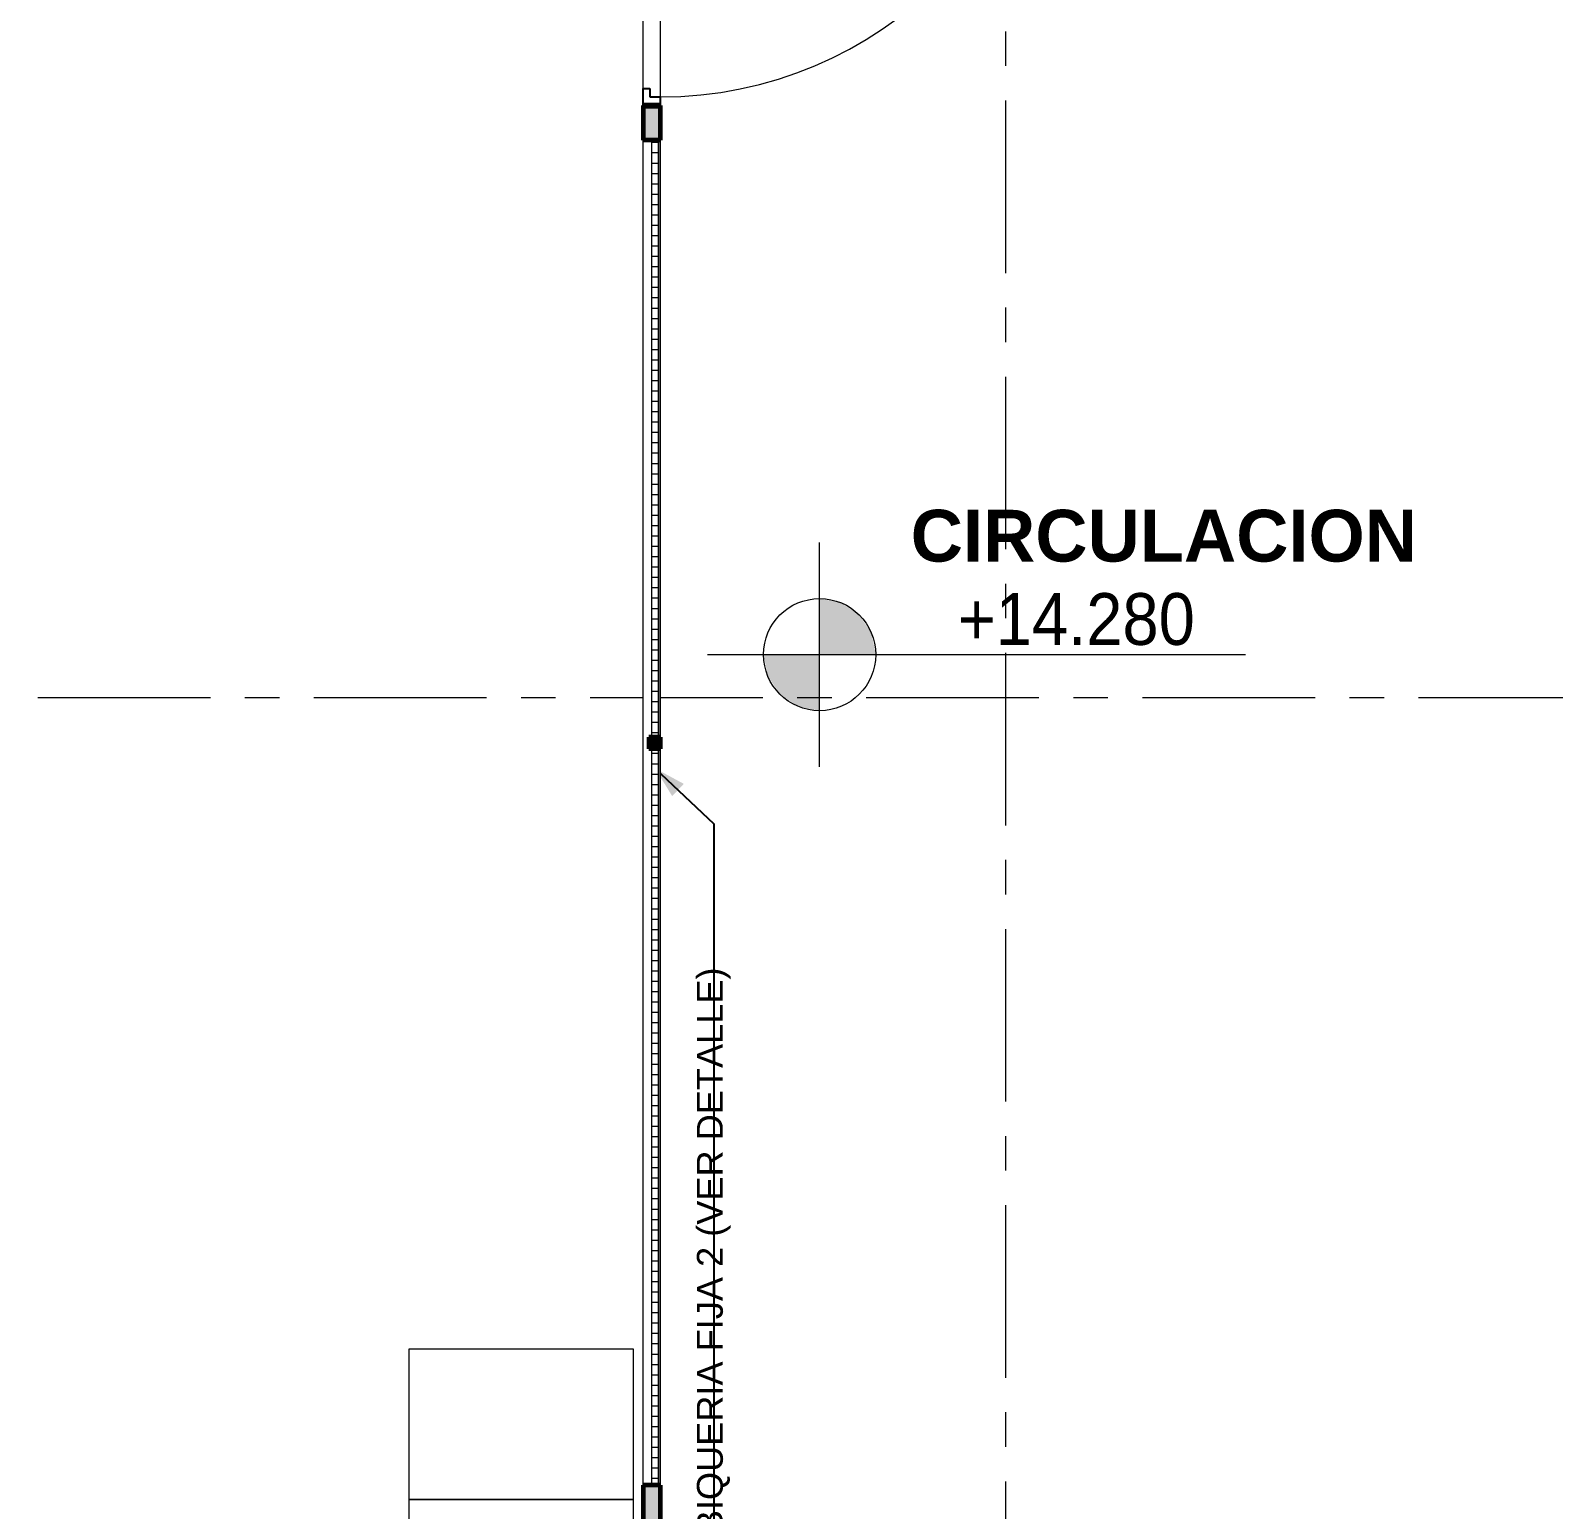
# Model space of a CAD drawing. Header units: inches. Extents: x -38 to 5698, y -33 to 92.
# Drawn here: x 295.746 to 300.158, y 21.329 to 25.614 of the extents above; entities that cross this region are included whole.
import ezdxf

# ---------------------------------------------------------------- set-up
doc = ezdxf.new("R2010")
doc.units = ezdxf.units.IN
doc.header["$MEASUREMENT"] = 0
doc.set_wipeout_variables(frame=1)
doc.linetypes.add('Punto & Raya', pattern=[0.65, 0.5, -0.075, 0, -0.075])
doc.linetypes.add('Wipeout_Contour', pattern=[1, 0, -1])
for name, color, linetype in [('02 _ ARQ _ ALB _ Mobiliario', 7, 'Continuous'), ('02 _ ARQ _ ALB _ Muros Interiores', 7, 'Continuous'), ('02 _ ARQ _ ZON _ Espacio.3D', 7, 'Continuous'), ('Acabado - Muros', 7, 'Continuous'), ('Marcador - Secciones', 251, 'Continuous'), ('Notas - Etiquetas', 251, 'Continuous'), ('Notas - Textos', 7, 'Continuous')]:
    doc.layers.add(name, color=color, linetype=linetype)
doc.styles.add('Estilo_Generado_1', font='swisseb.ttf')
doc.styles.add('Estilo_Generado_4', font='swisse.ttf')
doc.dimstyles.new('Estilo_Generado__8', dxfattribs={"dimtxt": 0.18, "dimasz": 0.0912, "dimexe": 0.18, "dimexo": 0.0625, "dimgap": 0, "dimtad": 0, "dimtih": 1, "dimtoh": 1, "dimdec": 4, "dimzin": 0, "dimdsep": 46, "dimcen": 0.09, "dimadec": 0, "dimazin": 0, "dimtfac": 1, "dimtdec": 4, "dimtmove": 0, "dimatfit": 3, "dimldrblk": 'ARROWHEAD_5', "dimfxl": 1, "dimtolj": 1, "dimtzin": 0, "dimarcsym": 0})
pattern_1 = [(0, (277.500038, 6e-09), (0, 0.03), [])]

# ---------------------------------------------------------------- blocks, each defined once
blk = doc.blocks.new('ARROWHEAD_5')
at = {"linetype": 'Continuous', "lineweight": 0}
blk.add_hatch(color=0, dxfattribs=at).paths.add_polyline_path([(-1, 0.2679), (0, 0), (-1, -0.2679)])
at = {"color": 0, "linetype": 'Continuous', "lineweight": 0}
blk.add_line((0, 0), (-1, 0), dxfattribs=at)

msp = doc.modelspace()

# ---------------------------------------------------------------- hatches: boundary and pattern name
at = {"linetype": 'Continuous', "lineweight": 13, "true_color": 0x636466}
for points in [[(298.0316, 23.8059), (298.1941, 23.8059), (298.1817, 23.8681), (298.1465, 23.9208), (298.0938, 23.956), (298.0316, 23.9684)], [(298.0316, 23.8059), (297.8691, 23.8059), (297.8815, 23.7437), (297.9167, 23.691), (297.9694, 23.6558), (298.0316, 23.6434)]]:
    msp.add_hatch(color=251, dxfattribs=at).paths.add_polyline_path(points)

# ---------------------------------------------------------------- linework, layer by layer
at = {"color": 251, "linetype": 'Continuous', "lineweight": 13, "true_color": 0x636466}
for p, q in [((298.0316, 23.4809), (298.0316, 24.1309)), ((297.7066, 23.8059), (299.2648, 23.8059))]:
    msp.add_line(p, q, dxfattribs=at)
msp.add_circle((298.0316, 23.8059), 0.1625, dxfattribs=at)
at = {"layer": '02 _ ARQ _ ALB _ Mobiliario', "color": 175, "linetype": 'Continuous', "lineweight": 13, "flags": 128}
for points in [[(297.492, 21.3589), (297.492, 21.7939), (296.842, 21.7939), (296.842, 21.3589)], [(297.492, 21.3589), (296.842, 21.3589), (296.842, 20.9839), (297.492, 20.9839)]]:
    msp.add_lwpolyline(points, close=True, dxfattribs=at)
at = {"layer": '02 _ ARQ _ ALB _ Muros Interiores', "color": 165, "linetype": 'Continuous', "lineweight": 25}
for p, q in [((297.52, 25.4463), (297.54, 25.4463)), ((297.52, 25.3963), (297.52, 25.4463)), ((297.54, 25.4463), (297.54, 25.4213)), ((297.54, 25.4213), (297.57, 25.4213)), ((297.57, 25.4213), (297.57, 25.3963)), ((297.57, 25.3963), (297.52, 25.3963))]:
    msp.add_line(p, q, dxfattribs=at)
at = {"layer": '02 _ ARQ _ ALB _ Muros Interiores', "color": 7, "linetype": 'Continuous', "lineweight": 80}
msp.add_line((297.52, 25.3963), (297.57, 25.3963), dxfattribs=at)
msp.add_line((297.52, 25.3963), (297.57, 25.3963), dxfattribs=at)
msp.add_line((297.52, 25.3963), (297.57, 25.3963), dxfattribs=at)
at = {"layer": '02 _ ARQ _ ALB _ Muros Interiores', "color": 7, "linetype": 'Continuous', "lineweight": 15}
msp.add_arc((297.57, 26.5713), 1.15, 270, 0, dxfattribs=at)
at = {"layer": '02 _ ARQ _ ZON _ Espacio.3D', "color": 254, "linetype": 'Continuous', "lineweight": 0, "flags": 128}
msp.add_lwpolyline([(300.57, 29.7), (297.57, 29.7), (297.57, 17.4), (322.07, 17.4)], dxfattribs=at)
msp.add_lwpolyline([(285.82, 11.584, 1.006545), (290.9535, 6.4505), (297.3949, 6.4505), (297.3958, 7.7), (297.6258, 7.7), (297.6258, 6.4505), (302.4195, 6.4505), (302.4195, 7.7), (302.995, 7.7), (302.995, 17.35), (301.67, 17.35), (301.67, 16.9001), (301.07, 16.9), (301.07, 16.2999), (300.57, 16.2998), (300.57, 17.35), (297.52, 17.35), (297.52, 26.5963), (285.82, 26.5963), (285.82, 22.7663), (287.07, 22.7663), (287.07, 22.4977), (285.82, 22.4977)], format="xyb", close=True, dxfattribs=at)
at = {"layer": 'Acabado - Muros', "color": 7, "linetype": 'Continuous', "lineweight": 60}
msp.add_line((297.57, 25.3963), (297.52, 25.3963), dxfattribs=at)
at = {"layer": 'Marcador - Secciones', "color": 251, "linetype": 'Punto & Raya', "lineweight": 13}
for p, q in [((298.57, 46.2111), (298.57, 0.8878)), ((282.1667, 23.6815), (306.4526, 23.6815))]:
    msp.add_line(p, q, dxfattribs=at)

# ---------------------------------------------------------------- texts
at = {"color": 251, "lineweight": 13, "true_color": 0x636466, "insert": (298.4316, 23.832), "char_height": 0.15, "attachment_point": 7, "style": 'Estilo_Generado_4'}
msp.add_mtext('\\A1;{\\W0.900000x;\\pql;\\fSwis721 Ex BT|b0|i0|c0|p34;+14.280}', dxfattribs=at)
at = {"layer": 'Notas - Etiquetas', "color": 8, "linetype": 'Continuous', "lineweight": 13, "insert": (297.7249, 21.1241), "char_height": 0.075, "attachment_point": 4, "rotation": 90, "style": 'Estilo_Generado_4'}
msp.add_mtext('\\A1;{\\pql;\\fSwis721 Ex BT|b0|i0|c0|p34;TABIQUERIA FIJA 2 (VER DETALLE)\\fSwis721 Ex BT|b0|i0|c0|p34; }', dxfattribs=at)
at = {"layer": 'Notas - Textos', "color": 251, "linetype": 'Continuous', "lineweight": 13, "insert": (299.0287, 24.2254), "char_height": 0.15, "attachment_point": 2, "style": 'Estilo_Generado_1'}
msp.add_mtext('\\A1;{\\pqc;\\fSwis721 Ex BT|b1|i0|c0|p34;CIRCULACION}', dxfattribs=at)

# ---------------------------------------------------------------- leaders
at = {"layer": 'Notas - Etiquetas', "color": 8, "linetype": 'Continuous', "lineweight": 13, "annotation_type": 0, "has_hookline": 1, "hookline_direction": 1, "text_width": 1.9482, "horizontal_direction": (0, 1, 0)}
msp.add_leader([(297.555, 23.4765), (297.7249, 23.3158), (297.7249, 21.1241)], dimstyle='Estilo_Generado__8', dxfattribs=at)

# ---------------------------------------------------------------- next in the draw order: wipeouts: each hides what was drawn before it
at = {"color": 254, "linetype": 'Wipeout_Contour', "lineweight": 0, "ltscale": 14594.346629}
msp.add_wipeout([(297.52, 25.2963), (297.52, 23.55), (297.537, 23.55), (297.537, 23.5665), (297.57, 23.5665), (297.57, 25.2963)], dxfattribs=at).dxf.layer = 'Acabado - Muros'

# ---------------------------------------------------------------- next in the draw order: linework, layer by layer
at = {"layer": 'Acabado - Muros', "color": 7, "linetype": 'Continuous', "lineweight": 60}
msp.add_line((297.52, 25.3963), (297.52, 25.2963), dxfattribs=at)

# ---------------------------------------------------------------- next in the draw order: wipeouts: each hides what was drawn before it
at = {"color": 254, "linetype": 'Wipeout_Contour', "lineweight": 0, "ltscale": 14594.290155}
msp.add_wipeout([(297.52, 23.55), (297.52, 21.4), (297.57, 21.4), (297.57, 23.5335), (297.537, 23.5335), (297.537, 23.55)], dxfattribs=at).dxf.layer = 'Acabado - Muros'

# ---------------------------------------------------------------- next in the draw order: linework, layer by layer
at = {"layer": 'Acabado - Muros', "color": 7, "linetype": 'Continuous', "lineweight": 60}
msp.add_line((297.52, 21.4), (297.52, 21.3), dxfattribs=at)
at = {"layer": 'Acabado - Muros', "color": 251, "linetype": 'Continuous', "lineweight": 13, "flags": 128}
for points in [[(297.52, 21.4), (297.52, 23.55), (297.52, 25.2963)], [(297.57, 23.5665), (297.57, 25.2963)], [(297.57, 21.4), (297.57, 23.5335)]]:
    msp.add_lwpolyline(points, dxfattribs=at)

# ---------------------------------------------------------------- next in the draw order: wipeouts: each hides what was drawn before it
at = {"color": 254, "linetype": 'Wipeout_Contour', "lineweight": 0, "ltscale": 9729.419863}
msp.add_wipeout([(297.565, 25.2963), (297.545, 25.2963), (297.545, 23.5665), (297.565, 23.5665)], dxfattribs=at).dxf.layer = 'Acabado - Muros'
at = {"color": 254, "linetype": 'Wipeout_Contour', "lineweight": 0, "ltscale": 9729.344418}
msp.add_wipeout([(297.565, 23.5335), (297.545, 23.5335), (297.545, 21.4), (297.565, 21.4)], dxfattribs=at).dxf.layer = 'Acabado - Muros'

# ---------------------------------------------------------------- next in the draw order: hatches: boundary and pattern name
at = {"layer": 'Acabado - Muros', "linetype": 'Continuous', "lineweight": 0}
for points in [[(297.57, 25.2963), (297.57, 25.3963), (297.52, 25.3963), (297.52, 25.2963)], [(297.537, 23.5665), (297.537, 23.5335), (297.57, 23.5335), (297.57, 23.5665)], [(297.52, 21.4), (297.52, 21.3), (297.57, 21.3), (297.57, 21.4)]]:
    msp.add_hatch(color=254, dxfattribs=at).paths.add_polyline_path(points)
h = msp.add_hatch(dxfattribs=at)
h.set_pattern_fill('CONTRACHAPADO_0002', color=254, style=0, pattern_type=2)
h.set_pattern_definition(pattern_1)
h.paths.add_polyline_path([(297.565, 25.2963), (297.545, 25.2963), (297.545, 23.5665), (297.565, 23.5665)])
h = msp.add_hatch(dxfattribs=at)
h.set_pattern_fill('CONTRACHAPADO_0002', color=254, style=0, pattern_type=2)
h.set_pattern_definition(pattern_1)
h.paths.add_polyline_path([(297.565, 23.5335), (297.545, 23.5335), (297.545, 21.4), (297.565, 21.4)])

# ---------------------------------------------------------------- next in the draw order: linework, layer by layer
at = {"layer": 'Acabado - Muros', "color": 7, "linetype": 'Continuous', "lineweight": 60}
for p, q in [((297.57, 25.3963), (297.57, 25.2963)), ((297.57, 25.2963), (297.52, 25.2963)), ((297.537, 23.5665), (297.537, 23.5335)), ((297.57, 23.5665), (297.537, 23.5665)), ((297.57, 23.5665), (297.57, 23.5335)), ((297.57, 23.5335), (297.537, 23.5335)), ((297.57, 21.4), (297.52, 21.4)), ((297.57, 21.4), (297.57, 21.3))]:
    msp.add_line(p, q, dxfattribs=at)
at = {"layer": 'Acabado - Muros', "color": 7, "linetype": 'Continuous', "lineweight": 13, "flags": 128}
for points in [[(297.565, 25.2963), (297.545, 25.2963), (297.545, 23.5665), (297.565, 23.5665)], [(297.565, 23.5335), (297.545, 23.5335), (297.545, 21.4), (297.565, 21.4)]]:
    msp.add_lwpolyline(points, close=True, dxfattribs=at)

doc.saveas('drawing.dxf')
